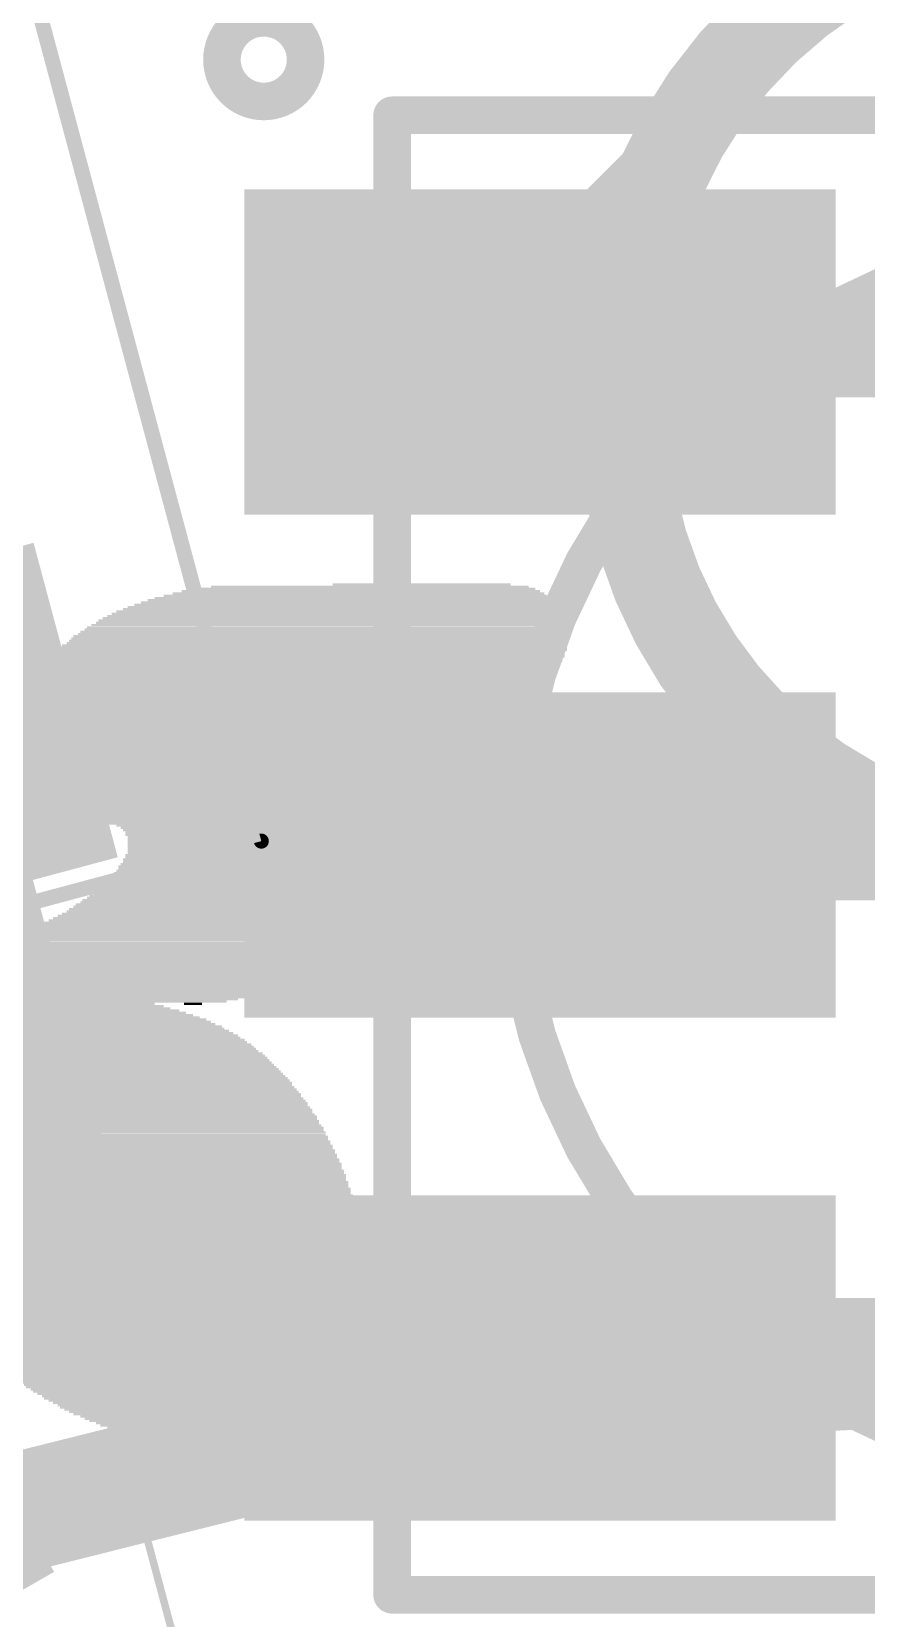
# Model space of a CAD drawing. Extents: x -51 to 51, y -51 to 51.
# Drawn here: x -3.72 to -0.9, y 12.15 to 17.51 of the extents above; entities that cross this region are included whole.
import ezdxf

# ---------------------------------------------------------------- set-up
doc = ezdxf.new("R2010")
doc.units = 0
for name, color, linetype in [('1', 14, 'CONTINUOUS'), ('16', 174, 'CONTINUOUS'), ('20', 178, 'CONTINUOUS'), ('21', 251, 'CONTINUOUS'), ('22', 251, 'CONTINUOUS'), ('39', 14, 'CONTINUOUS'), ('49', 251, 'CONTINUOUS'), ('51', 251, 'CONTINUOUS')]:
    doc.layers.add(name, color=color, linetype=linetype)

# ---------------------------------------------------------------- blocks, each defined once
blk = doc.blocks.new('RECT')
blk.add_solid([(-0.5, -0.5), (0.5, -0.5), (-0.5, 0.5), (0.5, 0.5)])

msp = doc.modelspace()

# ---------------------------------------------------------------- linework, layer by layer
at = {"layer": '1'}
for points, const_width in [([(-2, 16.432), (-0.2007, 16.4308)], 0.3048), ([(-4.053, 15.1264), (-3.813, 14.2301)], 0.4064), ([(-2, 14.732), (-0.1801, 14.731)], 0.3048), ([(-3.6157, 13.494), (-3.813, 14.2301)], 0.4064), ([(-3.6157, 13.494), (-2, 13.032)], 0.4064), ([(-2, 13.032), (-0.1593, 13.031)], 0.4064)]:
    msp.add_lwpolyline(points, dxfattribs=dict(at, const_width=const_width))
for points, const_width in [([(-1.9999, 16.5082, 1), (-2.0001, 16.3558)], 0.1524), ([(-2, 14.8082, 1), (-2, 14.6558)], 0.1524), ([(-3.7149, 14.2564, 1), (-3.9112, 14.2038)], 0.2032), ([(-3.9112, 14.2038, 1), (-3.7149, 14.2564)], 0.2032), ([(-3.5878, 13.5917, 1), (-3.6436, 13.3963)], 0.2032), ([(-3.7138, 13.4677, 1), (-3.5176, 13.5203)], 0.2032), ([(-1.9999, 13.1336, 1), (-2.0001, 12.9304)], 0.2032), ([(-2.0279, 12.9343, 1), (-1.9721, 13.1297)], 0.2032)]:
    msp.add_lwpolyline(points, format="xyb", dxfattribs=dict(at, const_width=const_width))
at = {"layer": '16'}
for points, const_width in [([(-0.2828, 17.9448, 0.4142), (-1.7165, 16.2865)], 0.3048), ([(-1.6403, 16.2865, 1), (-1.7927, 16.2865)], 0.1524), ([(-1.7165, 16.2167, 0.4142), (-0.2308, 14.731)], 0.3048), ([(-1.6403, 16.2167, 1), (-1.7927, 16.2167)], 0.1524), ([(-1.7925, 16.281, 1), (-1.6405, 16.292)], 0.1524), ([(-1.7927, 16.2167, 1), (-1.6403, 16.2167)], 0.1524), ([(-0.1593, 13.031, 0.4142), (-13.031, 0.1593)], 0.4064)]:
    msp.add_lwpolyline(points, format="xyb", dxfattribs=dict(at, const_width=const_width))
at = {"layer": '16', "const_width": 0.3048}
msp.add_lwpolyline([(-1.7165, 16.2167), (-1.7165, 16.2865)], dxfattribs=at)
at = {"layer": '20'}
msp.add_lwpolyline([(0, 18.415, 0.4142), (-18.415, 0)], format="xyb", dxfattribs=at)
at = {"layer": '21'}
for points, const_width in [([(-2.934, 17.2786, 1), (-2.934, 17.5614, 1), (-2.934, 17.2786)], 0.127), ([(-2.4682, 17.232, 1), (-2.5318, 17.232)], 0.0635), ([(-2.5, 17.2637, 1), (-2.5, 17.2003)], 0.0635), ([(-1.5, 17.2637, 1), (-1.5, 17.2003)], 0.0635), ([(-1.4775, 17.2095, 1), (-1.5225, 17.2545)], 0.0635), ([(-1.5, 17.2003, 1), (-1.5, 17.2637)], 0.0635), ([(0, 12.632, 1), (0, 16.832, 1), (0, 12.632)], 0.127), ([(-2.4682, 16.232, 1), (-2.5318, 16.232)], 0.0635), ([(-2.5225, 16.2545, 1), (-2.4775, 16.2095)], 0.0635), ([(-2.5318, 16.232, 1), (-2.4682, 16.232)], 0.0635), ([(-2.5, 12.2638, 1), (-2.5, 12.2003)], 0.0635), ([(-2.5318, 12.232, 1), (-2.4682, 12.232)], 0.0635)]:
    msp.add_lwpolyline(points, format="xyb", dxfattribs=dict(at, const_width=const_width))
at = {"layer": '21', "const_width": 0.127}
for points in [[(-2.5, 16.232), (-2.5, 17.232)], [(-2.5, 17.232), (-1.5, 17.232)], [(-1.5, 17.232), (-2.5, 16.232)], [(-1.5, 17.232), (2.5, 17.232)], [(-2.5, 12.232), (-2.5, 16.232)], [(2.5, 12.232), (-2.5, 12.232)]]:
    msp.add_lwpolyline(points, dxfattribs=at)
at = {"layer": '39', "const_width": 0.0508}
for points in [[(-3.7048, 17.6246), (-2.9423, 14.779)], [(-2.9423, 14.779), (-4.8413, 14.2702)]]:
    msp.add_lwpolyline(points, dxfattribs=at)
at = {"layer": '39', "const_width": 0.0254}
for points in [[(-2.939, 14.7667, 1), (-2.9456, 14.7913)], [(-2.9546, 14.7757, 1), (-2.93, 14.7823)]]:
    msp.add_lwpolyline(points, format="xyb", dxfattribs=at)
at = {"layer": '49', "const_width": 0.0254}
msp.add_lwpolyline([(13.148, -49.069), (-13.148, 49.069)], dxfattribs=at)

# ---------------------------------------------------------------- block references
at = {"layer": '1', "xscale": 2, "yscale": 1.1}
for p, rotation in [((-2, 16.432), 180), ((-2, 14.732), 180), ((-2, 13.032), 180), ((-4.7839, 12.2859), 210)]:
    msp.add_blockref('RECT', p, dxfattribs=dict(at, rotation=rotation))
at = {"layer": '1', "xscale": 1.1, "rotation": 105}
msp.add_blockref('RECT', (-4.053, 15.1264), dxfattribs=at)
at = {"layer": '22', "rotation": 180}
for p, xscale, yscale in [((-2.6328, 15.6007), 1.3411, 0.0076), ((-2.6251, 15.6083), 1.2954, 0.0076), ((-2.6137, 15.6159), 1.2573, 0.0076), ((-2.6061, 15.6236), 1.2115, 0.0077), ((-2.5908, 15.6312), 1.1506, 0.0076), ((-2.5756, 15.6388), 1.0744, 0.0076), ((-2.4003, 15.6464), 0.602, 0.0076), ((-2.6861, 15.5474), 1.524, 0.0077), ((-2.6823, 15.555), 1.5011, 0.0076), ((-2.6747, 15.5626), 1.4707, 0.0076), ((-2.667, 15.5702), 1.4554, 0.0076), ((-2.6594, 15.5778), 1.425, 0.0076), ((-2.6518, 15.5855), 1.3945, 0.0077), ((-2.6403, 15.5931), 1.3716, 0.0076), ((-2.7242, 15.494), 1.6307, 0.0076), ((-2.7204, 15.5016), 1.6231, 0.0076), ((-2.7127, 15.5093), 1.6078, 0.0077), ((-2.7089, 15.5169), 1.585, 0.0076), ((-2.7051, 15.5245), 1.5774, 0.0076), ((-2.7013, 15.5321), 1.5544, 0.0076), ((-2.6937, 15.5397), 1.5392, 0.0076), ((-2.7623, 15.4407), 1.7069, 0.0076), ((-2.7547, 15.4483), 1.6917, 0.0076), ((-2.7508, 15.4559), 1.684, 0.0076), ((-2.7432, 15.4635), 1.684, 0.0076), ((-2.7432, 15.4712), 1.6688, 0.0077), ((-2.7356, 15.4788), 1.6536, 0.0076), ((-2.7318, 15.4864), 1.6459, 0.0076), ((-2.7966, 15.3873), 1.7449, 0.0076), ((-2.7928, 15.395), 1.7373, 0.0077), ((-2.7851, 15.4026), 1.7374, 0.0076), ((-2.7813, 15.4102), 1.7298, 0.0076), ((-2.7775, 15.4178), 1.7222, 0.0076), ((-2.7698, 15.4254), 1.7221, 0.0076), ((-2.7661, 15.4331), 1.7145, 0.0077), ((-2.8385, 15.334), 1.7526, 0.0076), ((-2.8308, 15.3416), 1.7526, 0.0076), ((-2.8232, 15.3569), 1.7526, 0.0077), ((-2.8232, 15.3492), 1.7526, 0.0076), ((-2.8156, 15.3645), 1.7526, 0.0076), ((-2.808, 15.3721), 1.7526, 0.0076), ((-2.8042, 15.3797), 1.745, 0.0076), ((-2.8766, 15.2807), 1.7526, 0.0077), ((-2.8651, 15.2959), 1.7602, 0.0076), ((-2.8689, 15.2883), 1.7526, 0.0076), ((-2.8575, 15.3035), 1.7602, 0.0076), ((-2.8537, 15.3111), 1.7526, 0.0076), ((-2.8423, 15.3264), 1.7602, 0.0076), ((-2.8461, 15.3188), 1.7526, 0.0077), ((-2.9147, 15.2273), 1.7526, 0.0076), ((-2.907, 15.2349), 1.7526, 0.0076), ((-2.8994, 15.2502), 1.7526, 0.0076), ((-2.8994, 15.2426), 1.7526, 0.0077), ((-2.8918, 15.2578), 1.7526, 0.0076), ((-2.8804, 15.273), 1.7602, 0.0076), ((-2.8842, 15.2654), 1.7526, 0.0076), ((-3.1547, 15.2045), 2.2022, 0.0077), ((-3.1547, 15.1968), 2.187, 0.0076), ((-3.1547, 15.1892), 2.187, 0.0076), ((-3.1547, 15.1816), 2.1717, 0.0076), ((-3.1585, 15.174), 2.164, 0.0076), ((-2.9223, 15.2121), 1.7526, 0.0076), ((-2.9147, 15.2197), 1.7526, 0.0076), ((-3.1585, 15.1664), 2.1488, 0.0077), ((-3.1585, 15.1587), 2.1488, 0.0076), ((-3.1585, 15.1511), 2.1336, 0.0076), ((-3.1623, 15.1435), 2.126, 0.0076), ((-3.1661, 15.1359), 2.1184, 0.0076), ((-3.1623, 15.1283), 2.1108, 0.0077), ((-3.1662, 15.1206), 2.1031, 0.0076), ((-3.1662, 15.113), 2.0879, 0.0076), ((-3.1662, 15.1054), 2.0879, 0.0076), ((-3.17, 15.0978), 2.0803, 0.0076), ((-3.1699, 15.0902), 2.065, 0.0077), ((-3.1737, 15.0825), 2.0574, 0.0076), ((-3.1737, 15.0749), 2.0574, 0.0076), ((-3.1776, 15.0673), 2.0497, 0.0076), ((-3.1776, 15.0597), 2.0345, 0.0076), ((-3.1814, 15.0521), 2.0269, 0.0077), ((-3.1814, 15.0444), 2.0269, 0.0076), ((-3.1852, 15.0368), 2.0193, 0.0076), ((-3.1852, 15.0292), 2.0041, 0.0076), ((-3.189, 15.0216), 1.9964, 0.0076), ((-3.189, 15.014), 1.9964, 0.0077), ((-3.1928, 15.0063), 1.9888, 0.0076), ((-3.1966, 14.9987), 1.9812, 0.0076), ((-3.1928, 14.9911), 1.9736, 0.0076), ((-3.1966, 14.9835), 1.966, 0.0076), ((-3.2004, 14.9759), 1.9584, 0.0077), ((-3.2043, 14.9682), 1.9507, 0.0076), ((-3.2043, 14.9606), 1.9507, 0.0076), ((-3.2081, 14.953), 1.9431, 0.0076), ((-3.2119, 14.9454), 1.9355, 0.0076), ((-3.2157, 14.9225), 1.9127, 0.0076), ((-3.2119, 14.9378), 1.9203, 0.0077), ((-3.2119, 14.9301), 1.9203, 0.0076), ((-3.2195, 14.9149), 1.905, 0.0076), ((-3.2233, 14.9073), 1.8974, 0.0076), ((-3.2233, 14.8997), 1.8974, 0.0077), ((-3.2271, 14.892), 1.8898, 0.0076), ((-3.2309, 14.8844), 1.8822, 0.0076), ((-3.2347, 14.8768), 1.8746, 0.0076), ((-3.2347, 14.8692), 1.8746, 0.0076), ((-3.2386, 14.8616), 1.8669, 0.0077), ((-3.2424, 14.8539), 1.8593, 0.0076), ((-3.2424, 14.8463), 1.8593, 0.0076), ((-3.8596, 14.8387), 0.6249, 0.0076), ((-3.8824, 14.8311), 0.5792, 0.0076), ((-3.8977, 14.8235), 0.5487, 0.0077), ((-3.9091, 14.8158), 0.5258, 0.0076), ((-3.9205, 14.8082), 0.503, 0.0076), ((-3.932, 14.8006), 0.4801, 0.0076), ((-2.8918, 14.8387), 1.143, 0.0076), ((-2.8803, 14.8311), 1.1049, 0.0076), ((-2.8765, 14.8235), 1.0821, 0.0077), ((-2.8728, 14.8158), 1.0745, 0.0076), ((-2.8728, 14.8082), 1.0591, 0.0076), ((-2.8765, 14.8006), 1.0515, 0.0076), ((-3.9396, 14.793), 0.4649, 0.0076), ((-2.888, 14.7625), 1.0134, 0.0076), ((-2.888, 14.7549), 1.0134, 0.0076), ((-2.8918, 14.7473), 1.0058, 0.0077), ((-2.8765, 14.793), 1.0363, 0.0076), ((-2.8765, 14.7854), 1.0363, 0.0077), ((-2.8803, 14.7777), 1.0287, 0.0076), ((-2.8841, 14.7701), 1.0211, 0.0076), ((-2.9261, 14.6939), 0.9982, 0.0076), ((-2.9185, 14.7015), 0.9982, 0.0076), ((-2.9108, 14.7168), 0.9983, 0.0076), ((-2.9147, 14.7092), 0.9906, 0.0077), ((-2.8994, 14.732), 1.0058, 0.0076), ((-2.9032, 14.7244), 0.9982, 0.0076), ((-2.8956, 14.7396), 0.9982, 0.0076), ((-2.968, 14.6406), 1.0058, 0.0076), ((-2.9642, 14.6482), 0.9982, 0.0076), ((-2.9566, 14.6558), 0.9982, 0.0076), ((-2.9489, 14.6634), 0.9983, 0.0076), ((-2.9413, 14.6711), 0.9982, 0.0077), ((-2.9375, 14.6787), 0.9906, 0.0076), ((-2.9299, 14.6863), 0.9906, 0.0076), ((-3.0213, 14.5872), 1.0211, 0.0076), ((-3.0137, 14.5949), 1.0211, 0.0077), ((-3.0023, 14.6025), 1.0134, 0.0076), ((-2.9947, 14.6101), 1.0135, 0.0076), ((-2.987, 14.6177), 1.0135, 0.0076), ((-2.9832, 14.6253), 1.0059, 0.0076), ((-2.9756, 14.633), 1.0058, 0.0077), ((-3.0861, 14.5339), 1.0592, 0.0076), ((-3.0747, 14.5415), 1.0516, 0.0076), ((-3.0671, 14.5491), 1.0515, 0.0076), ((-3.0556, 14.5568), 1.0439, 0.0077), ((-3.048, 14.5644), 1.044, 0.0076), ((-3.0366, 14.572), 1.0363, 0.0076), ((-3.029, 14.5796), 1.0363, 0.0076), ((-3.1852, 14.4729), 1.1354, 0.0076), ((-3.1738, 14.4806), 1.1277, 0.0077), ((-3.1547, 14.4882), 1.1202, 0.0076), ((-3.1433, 14.4958), 1.1125, 0.0076), ((-3.128, 14.5034), 1.0973, 0.0076), ((-3.1204, 14.511), 1.082, 0.0076), ((-3.109, 14.5187), 1.0744, 0.0077), ((-3.0975, 14.5263), 1.0668, 0.0076), ((-3.5586, 14.4425), 1.8211, 0.0077), ((-3.5624, 14.4348), 1.8135, 0.0076), ((-3.5662, 14.4272), 1.8059, 0.0076), ((-3.5737, 14.4196), 1.7907, 0.0076), ((-3.2499, 14.4501), 1.2192, 0.0076), ((-3.2233, 14.4577), 1.1811, 0.0076), ((-3.2042, 14.4653), 1.1582, 0.0076), ((-3.6271, 14.3663), 1.7602, 0.0077), ((-3.6119, 14.3739), 1.7602, 0.0076), ((-3.6043, 14.3815), 1.7602, 0.0076), ((-3.5891, 14.3967), 1.7755, 0.0076), ((-3.5967, 14.3891), 1.7603, 0.0076), ((-3.5776, 14.412), 1.783, 0.0076), ((-3.5814, 14.4044), 1.7754, 0.0077), ((-4.5644, 14.3205), 3.4824, 0.0076), ((-4.5644, 14.3129), 3.4518, 0.0076), ((-3.7224, 14.3282), 1.8288, 0.0077), ((-3.6881, 14.3358), 1.7907, 0.0076), ((-3.6691, 14.3434), 1.7679, 0.0076), ((-3.6538, 14.351), 1.7678, 0.0076), ((-3.6386, 14.3586), 1.7679, 0.0076), ((-4.5682, 14.3053), 3.429, 0.0076), ((-4.572, 14.2977), 3.4062, 0.0076), ((-4.572, 14.2901), 3.3756, 0.0077), ((-4.5758, 14.2824), 3.3528, 0.0076), ((-4.5796, 14.2748), 3.3147, 0.0076), ((-4.5873, 14.2672), 3.2843, 0.0076), ((-4.5949, 14.2596), 3.2537, 0.0076), ((-4.5987, 14.252), 3.2156, 0.0077), ((-4.6101, 14.2443), 3.1776, 0.0076), ((-4.6215, 14.2367), 3.1242, 0.0076), ((-4.7397, 14.2291), 2.8727, 0.0076), ((-3.6195, 14.2215), 0.6934, 0.0076), ((-3.5967, 14.2139), 0.6935, 0.0077), ((-3.57, 14.2062), 0.701, 0.0076), ((-3.1738, 14.2291), 0.0609, 0.0076), ((-3.551, 14.1986), 0.7087, 0.0076), ((-3.5319, 14.191), 0.7163, 0.0076), ((-3.5129, 14.1834), 0.7239, 0.0076), ((-3.4938, 14.1758), 0.7315, 0.0077), ((-3.4786, 14.1681), 0.7315, 0.0076), ((-3.4671, 14.1605), 0.7392, 0.0076), ((-3.4481, 14.1529), 0.7467, 0.0076), ((-3.4405, 14.1453), 0.7467, 0.0076), ((-3.4252, 14.1377), 0.7468, 0.0077), ((-3.4138, 14.13), 0.7544, 0.0076), ((-3.4023, 14.1224), 0.762, 0.0076), ((-3.3947, 14.1148), 0.762, 0.0076), ((-3.3795, 14.1072), 0.762, 0.0076), ((-3.3719, 14.0996), 0.762, 0.0077), ((-3.3604, 14.0919), 0.7696, 0.0076), ((-3.3528, 14.0843), 0.7696, 0.0076), ((-3.3452, 14.0767), 0.7696, 0.0076), ((-3.3376, 14.0691), 0.7696, 0.0076), ((-3.3262, 14.0615), 0.7773, 0.0077), ((-3.3185, 14.0538), 0.7772, 0.0076), ((-3.3109, 14.0462), 0.7772, 0.0076), ((-3.3033, 14.0386), 0.7772, 0.0076), ((-3.2957, 14.031), 0.7773, 0.0076), ((-3.2881, 14.0234), 0.7773, 0.0077), ((-3.2804, 14.0157), 0.7772, 0.0076), ((-3.2766, 14.0081), 0.7848, 0.0076), ((-3.269, 14.0005), 0.7848, 0.0076), ((-3.2614, 13.9929), 0.7849, 0.0076), ((-3.2538, 13.9853), 0.7849, 0.0077), ((-3.2462, 13.9776), 0.7849, 0.0076), ((-3.2424, 13.97), 0.7925, 0.0076), ((-3.2347, 13.9624), 0.7924, 0.0076), ((-3.2271, 13.9472), 0.7925, 0.0077), ((-3.2309, 13.9548), 0.7848, 0.0076), ((-3.2195, 13.9395), 0.7925, 0.0076), ((-3.2119, 13.9319), 0.7925, 0.0076), ((-3.2081, 13.9243), 0.8001, 0.0076), ((-3.2043, 13.9167), 0.7925, 0.0076), ((-3.1928, 13.9014), 0.8001, 0.0076), ((-3.1966, 13.9091), 0.7924, 0.0077), ((-3.1852, 13.8938), 0.8001, 0.0076), ((-3.1852, 13.8862), 0.8001, 0.0076), ((-3.1776, 13.8786), 0.8001, 0.0076), ((-3.1738, 13.871), 0.8077, 0.0077), ((-3.17, 13.8633), 0.8001, 0.0076), ((-3.1662, 13.8557), 0.8077, 0.0076), ((-3.1623, 13.8481), 0.8154, 0.0076), ((-3.1585, 13.8405), 0.8078, 0.0076), ((-3.1547, 13.8329), 0.8154, 0.0077), ((-3.1547, 13.8252), 0.8154, 0.0076), ((-3.1471, 13.8176), 0.8153, 0.0076), ((-3.1433, 13.81), 0.8229, 0.0076), ((-3.1433, 13.8024), 0.8229, 0.0076), ((-3.1395, 13.7948), 0.8305, 0.0077), ((-3.1395, 13.7871), 0.8305, 0.0076), ((-3.1356, 13.7795), 0.8382, 0.0076), ((-4.0615, 13.7262), 0.6934, 0.0076), ((-3.128, 13.7338), 0.8687, 0.0076), ((-3.128, 13.7262), 0.8687, 0.0076), ((-3.1356, 13.7719), 0.8382, 0.0076), ((-3.1318, 13.7643), 0.8458, 0.0076), ((-3.1318, 13.7567), 0.8458, 0.0077), ((-3.128, 13.749), 0.8534, 0.0076), ((-3.128, 13.7414), 0.8534, 0.0076), ((-3.5586, 13.6728), 1.7755, 0.0076), ((-3.5548, 13.6805), 1.7679, 0.0077), ((-3.5547, 13.6957), 1.7526, 0.0076), ((-3.5509, 13.6881), 1.7602, 0.0076), ((-4.0271, 13.7033), 0.7925, 0.0076), ((-4.0576, 13.7186), 0.7163, 0.0077), ((-4.0463, 13.7109), 0.7391, 0.0076), ((-3.1471, 13.7033), 0.9373, 0.0076), ((-3.1357, 13.7109), 0.8991, 0.0076), ((-3.128, 13.7186), 0.8839, 0.0077), ((-3.57, 13.6195), 1.844, 0.0076), ((-3.5662, 13.6271), 1.8364, 0.0076), ((-3.5662, 13.6347), 1.8212, 0.0076), ((-3.5624, 13.6424), 1.8135, 0.0077), ((-3.5586, 13.65), 1.8059, 0.0076), ((-3.5586, 13.6652), 1.7907, 0.0076), ((-3.5586, 13.6576), 1.7907, 0.0076), ((-3.5967, 13.5662), 1.9279, 0.0077), ((-3.589, 13.5738), 1.9126, 0.0076), ((-3.5852, 13.5814), 1.905, 0.0076), ((-3.5814, 13.589), 1.8822, 0.0076), ((-3.5776, 13.5966), 1.8746, 0.0076), ((-3.5737, 13.6043), 1.8669, 0.0077), ((-3.5738, 13.6119), 1.8516, 0.0076), ((-4.0234, 13.5281), 2.8118, 0.0077), ((-4.0234, 13.5204), 2.8118, 0.0076), ((-4.0196, 13.5128), 2.8194, 0.0076), ((-4.0196, 13.5357), 2.8041, 0.0076), ((-4.0233, 13.5433), 2.7965, 0.0076), ((-3.6081, 13.5509), 1.966, 0.0076), ((-3.5967, 13.5585), 1.9431, 0.0076), ((-4.0233, 13.4595), 2.8575, 0.0076), ((-4.0196, 13.4671), 2.8499, 0.0076), ((-4.0233, 13.4823), 2.8423, 0.0076), ((-4.0233, 13.4747), 2.8423, 0.0076), ((-4.0234, 13.5052), 2.827, 0.0076), ((-4.0234, 13.4976), 2.827, 0.0076), ((-4.0196, 13.49), 2.8347, 0.0077), ((-4.0233, 13.4519), 2.8575, 0.0077), ((-3.33, 13.4442), 1.4859, 0.0076), ((-3.33, 13.4366), 1.4859, 0.0076), ((-3.33, 13.429), 1.4859, 0.0076), ((-3.3262, 13.4214), 1.4935, 0.0076), ((-3.3224, 13.4138), 1.4859, 0.0077), ((-3.3224, 13.4061), 1.4859, 0.0076), ((-3.3186, 13.3985), 1.4935, 0.0076), ((-3.3148, 13.3909), 1.4859, 0.0076), ((-3.3148, 13.3833), 1.4859, 0.0076), ((-3.3109, 13.3757), 1.4936, 0.0077), ((-3.3071, 13.368), 1.4859, 0.0076), ((-3.3071, 13.3604), 1.4859, 0.0076), ((-3.3071, 13.3528), 1.4859, 0.0076), ((-3.3033, 13.3452), 1.4935, 0.0076), ((-3.2995, 13.3376), 1.4859, 0.0077), ((-3.2995, 13.3299), 1.4859, 0.0076), ((-3.2957, 13.3223), 1.4935, 0.0076), ((-3.2919, 13.3147), 1.4859, 0.0076), ((-3.2919, 13.3071), 1.4859, 0.0076), ((-3.2881, 13.2995), 1.4935, 0.0077), ((-3.2843, 13.2918), 1.4859, 0.0076), ((-3.2843, 13.2842), 1.4859, 0.0076), ((-3.2767, 13.2766), 1.4859, 0.0076), ((-3.2767, 13.269), 1.4859, 0.0076), ((-3.2767, 13.2614), 1.4859, 0.0077), ((-3.269, 13.2537), 1.4859, 0.0076), ((-3.269, 13.2461), 1.4859, 0.0076), ((-3.2652, 13.2385), 1.4783, 0.0076), ((-3.2614, 13.2309), 1.4859, 0.0076), ((-3.2576, 13.2233), 1.4783, 0.0077), ((-3.2576, 13.2156), 1.4783, 0.0076), ((-3.25, 13.208), 1.4783, 0.0076), ((-3.25, 13.2004), 1.4783, 0.0076), ((-3.2462, 13.1928), 1.4707, 0.0076), ((-3.2385, 13.1852), 1.4706, 0.0077), ((-3.2385, 13.1775), 1.4706, 0.0076), ((-3.2347, 13.1699), 1.463, 0.0076), ((-3.2309, 13.1623), 1.4706, 0.0076), ((-3.2271, 13.1547), 1.463, 0.0076), ((-3.2233, 13.1471), 1.4554, 0.0077), ((-3.2195, 13.1394), 1.4631, 0.0076), ((-3.2157, 13.1318), 1.4555, 0.0076), ((-3.2118, 13.1242), 1.4478, 0.0076), ((-3.2042, 13.1166), 1.4478, 0.0076), ((-3.2042, 13.109), 1.4478, 0.0077), ((-3.2004, 13.1013), 1.4402, 0.0076), ((-3.1928, 13.0937), 1.4402, 0.0076), ((-3.189, 13.0861), 1.4326, 0.0076), ((-3.1852, 13.0785), 1.4249, 0.0076), ((-3.1776, 13.0709), 1.4249, 0.0077), ((-3.1738, 13.0632), 1.4173, 0.0076), ((-3.17, 13.0556), 1.4097, 0.0076), ((-3.1623, 13.048), 1.4097, 0.0076), ((-3.1585, 13.0404), 1.402, 0.0076), ((-3.1547, 13.0328), 1.3944, 0.0077), ((-3.1471, 13.0251), 1.3945, 0.0076), ((-3.1433, 13.0175), 1.3869, 0.0076), ((-3.1395, 13.0099), 1.3793, 0.0076), ((-3.1318, 13.0023), 1.3792, 0.0076), ((-3.128, 12.9947), 1.3716, 0.0077), ((-3.1242, 12.987), 1.364, 0.0076), ((-3.1166, 12.9794), 1.364, 0.0076), ((-3.109, 12.9718), 1.3487, 0.0076), ((-3.1052, 12.9642), 1.3411, 0.0076), ((-3.0976, 12.9566), 1.3411, 0.0077), ((-3.0899, 12.9489), 1.3259, 0.0076), ((-3.0861, 12.9413), 1.3182, 0.0076), ((-3.0785, 12.9337), 1.3182, 0.0076), ((-3.0709, 12.9261), 1.303, 0.0076), ((-3.0671, 12.9184), 1.2954, 0.0077), ((-3.0556, 12.9108), 1.2878, 0.0076), ((-3.048, 12.9032), 1.2726, 0.0076), ((-3.0442, 12.8956), 1.265, 0.0076), ((-3.0328, 12.888), 1.2573, 0.0076), ((-3.0252, 12.8803), 1.2421, 0.0077), ((-3.0175, 12.8727), 1.2268, 0.0076), ((-3.0099, 12.8651), 1.2268, 0.0076), ((-3.0023, 12.8575), 1.2116, 0.0076), ((-2.9947, 12.8499), 1.1963, 0.0076), ((-2.9832, 12.8422), 1.1887, 0.0077), ((-2.9718, 12.8346), 1.1658, 0.0076), ((-2.9642, 12.827), 1.1506, 0.0076), ((-2.9528, 12.8194), 1.143, 0.0076), ((-2.9414, 12.8118), 1.1201, 0.0076), ((-2.9338, 12.8041), 1.1049, 0.0077), ((-2.9223, 12.7965), 1.082, 0.0076), ((-2.907, 12.7889), 1.0668, 0.0076), ((-2.8956, 12.7813), 1.044, 0.0076), ((-2.8841, 12.7737), 1.0211, 0.0076), ((-2.869, 12.766), 1.0059, 0.0077), ((-2.8575, 12.7584), 0.983, 0.0076), ((-2.846, 12.7508), 0.9601, 0.0076), ((-2.8309, 12.7432), 0.9449, 0.0076), ((-2.8194, 12.7356), 0.922, 0.0076), ((-2.8041, 12.7279), 0.8915, 0.0077), ((-2.7928, 12.7203), 0.8687, 0.0076), ((-2.7813, 12.7127), 0.8458, 0.0076), ((-2.7661, 12.7051), 0.8306, 0.0076), ((-2.7547, 12.6975), 0.8077, 0.0076), ((-2.7432, 12.6898), 0.7848, 0.0077), ((-2.7318, 12.6822), 0.762, 0.0076), ((-2.7204, 12.6746), 0.7391, 0.0076), ((-2.709, 12.667), 0.7163, 0.0076), ((-2.6975, 12.6594), 0.6934, 0.0076), ((-2.6861, 12.6517), 0.6705, 0.0077), ((-2.6747, 12.6441), 0.6477, 0.0076), ((-2.667, 12.6365), 0.6172, 0.0076), ((-2.6556, 12.6289), 0.5944, 0.0076), ((-2.6442, 12.6213), 0.5715, 0.0076), ((-2.6327, 12.6136), 0.5486, 0.0077), ((-2.6251, 12.606), 0.5182, 0.0076), ((-2.6137, 12.5984), 0.4953, 0.0076), ((-2.6061, 12.5908), 0.4649, 0.0076), ((-2.5985, 12.5832), 0.4343, 0.0076), ((-2.587, 12.5755), 0.4114, 0.0077), ((-2.5794, 12.5679), 0.381, 0.0076), ((-2.5718, 12.5603), 0.3505, 0.0076), ((-2.5642, 12.5527), 0.3201, 0.0076), ((-2.5565, 12.5451), 0.2896, 0.0076), ((-2.5489, 12.5374), 0.259, 0.0077), ((-2.5451, 12.5298), 0.221, 0.0076), ((-2.5375, 12.5222), 0.1905, 0.0076), ((-2.5299, 12.5146), 0.1447, 0.0076), ((-2.5261, 12.507), 0.0915, 0.0076)]:
    msp.add_blockref('RECT', p, dxfattribs=dict(at, xscale=xscale, yscale=yscale))
at = {"layer": '51', "xscale": 0.5001, "yscale": 0.95, "rotation": 105}
msp.add_blockref('RECT', (-4.1257, 15.378), dxfattribs=at)

doc.saveas('drawing.dxf')
